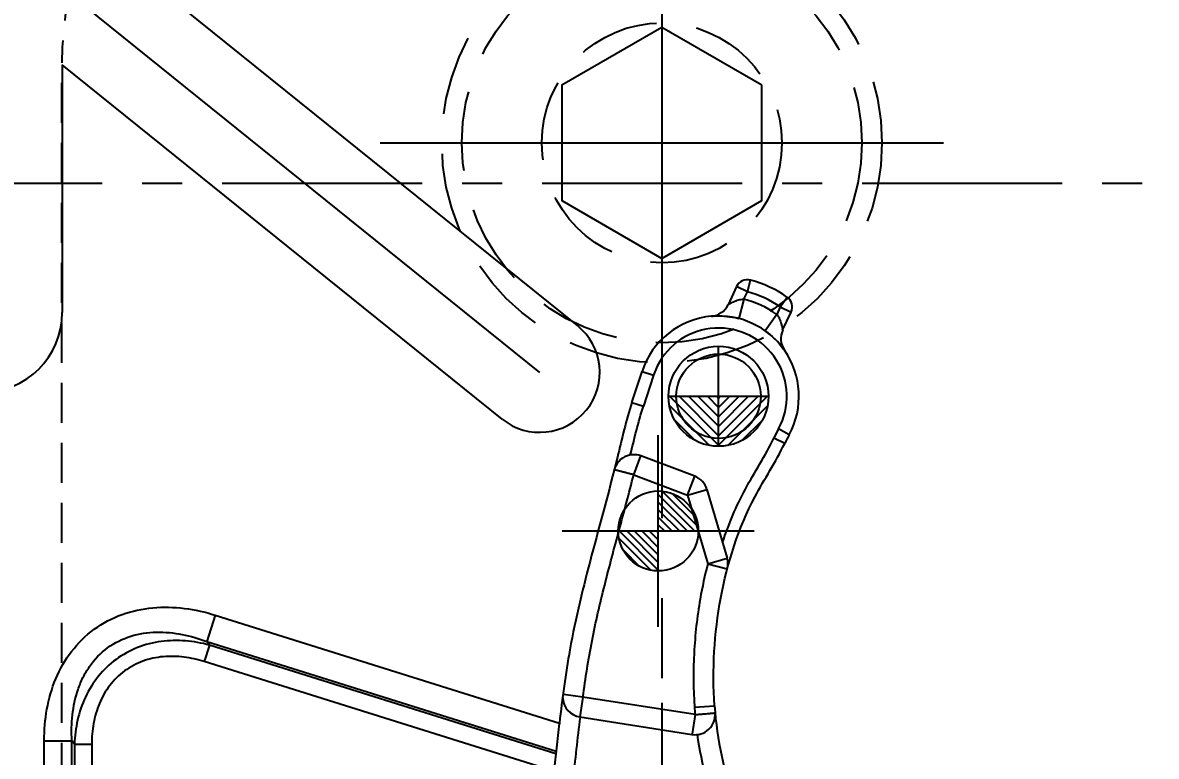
# Model space of a CAD drawing. Header units: millimetres. Extents: x 23075 to 24509, y -21593 to -20579.
# Drawn here: x 23823.17 to 23851.51, y -20881.22 to -20862.87 of the extents above; entities that cross this region are included whole.
import ezdxf

# ---------------------------------------------------------------- set-up
doc = ezdxf.new("R2010")
doc.units = ezdxf.units.MM
doc.header["$LTSCALE"] = 8
for name, pattern in [('CENTER', [2, 1.25, -0.25, 0.25, -0.25]), ('CENTER2', [1.125, 0.75, -0.125, 0.125, -0.125]), ('HIDDEN', [0.375, 0.25, -0.125]), ('HIDDEN2', [0.1875, 0.125, -0.0625])]:
    doc.linetypes.add(name, pattern=pattern)
doc.layers.get('DEFPOINTS').update_dxf_attribs({"color": 6})
for name, color, linetype in [('Cav-cor', 30, 'Continuous'), ('CL', 1, 'Continuous'), ('PIN', 5, 'Continuous'), ('SCREW', 52, 'HIDDEN')]:
    doc.layers.add(name, color=color, linetype=linetype)
doc.layers.add('dim', color=3, linetype='Continuous', lineweight=15)
doc.styles.get("Standard").update_dxf_attribs({"font": 'txt.shx', "width": 0.8, "bigfont": 'chineset.shx'})
doc.dimstyles.new('ISO-25', dxfattribs={"dimtxt": 5, "dimasz": 4, "dimexe": 0.3, "dimexo": 0.3, "dimtad": 0, "dimzin": 1, "dimdsep": 46, "dimtxsty": 'Standard', "dimcen": 0, "dimclrd": 3, "dimclre": 3, "dimclrt": 3, "dimazin": 0, "dimtfac": 1, "dimtofl": 0, "dimtmove": 0, "dimatfit": 0, "dimfxl": 0, "dimarcsym": 0})

# ---------------------------------------------------------------- blocks, each defined once
blk = doc.blocks.new('20100512.182342')
at = {"linetype": 'HIDDEN'}
blk.add_circle((0, 0), 5.5, dxfattribs=at)
at = {"layer": 'SCREW', "linetype": 'CENTER', "ltscale": 5}
for p, q in [((0, -7.042), (0, 7.042)), ((-7, 0), (7, 0))]:
    blk.add_line(p, q, dxfattribs=at)
at = {"layer": 'SCREW', "linetype": 'Continuous'}
blk.add_lwpolyline([(-1.443, 2.5), (-2.887, 0), (-1.443, -2.5), (1.443, -2.5), (2.887, 0), (1.443, 2.5)], close=True, dxfattribs=at)
at = {"layer": 'SCREW'}
for radius in [5, 3]:
    blk.add_circle((0, 0), radius, dxfattribs=at)
blk = doc.blocks.new('*D28255')
at = {"layer": 'DEFPOINTS', "color": 0}
for p in [(23757.156, -20844.885), (23853.682, -20996.885), (23904.156, -20996.885)]:
    blk.add_point(p, dxfattribs=at)
at = {"layer": 'dim', "color": 3, "lineweight": -2}
for p, q in [((23757.456, -20844.885), (23904.456, -20844.885)), ((23904.156, -20848.885), (23904.156, -20911.593)), ((23904.156, -20992.885), (23904.156, -20930.177)), ((23853.982, -20996.885), (23904.456, -20996.885))]:
    blk.add_line(p, q, dxfattribs=at)
at = {"layer": 'dim', "color": 3}
for points in [[(23904.823, -20848.885), (23903.49, -20848.885), (23904.156, -20844.885)], [(23903.49, -20992.885), (23904.823, -20992.885), (23904.156, -20996.885)]]:
    blk.add_solid(points, dxfattribs=at)
at = {"layer": 'dim', "color": 3, "insert": (23904.156, -20920.885), "char_height": 5, "attachment_point": 5, "rotation": 90}
blk.add_mtext('152.00', dxfattribs=at)

msp = doc.modelspace()

# ---------------------------------------------------------------- hatches: boundary and pattern name
at = {"layer": 'PIN', "linetype": 'CENTER2'}
h = msp.add_hatch(dxfattribs=at)
h.set_pattern_fill('ANSI31', color=4, scale=1.333333, angle=90, style=0)
h.set_pattern_definition([(135, (24069.02667, -20528.91043), (-0.11785113, -0.11785113), [])])
h.paths.add_polyline_path([(23840.563, -20872.217), (23839.313, -20872.217, 0.414214), (23840.563, -20873.467)])
h = msp.add_hatch(dxfattribs=at)
h.set_pattern_fill('ANSI31', color=4, scale=1.333333, angle=90, style=0)
h.set_pattern_definition([(45, (23612.1003, -20528.91043), (0.11785113, -0.11785113), [])])
h.paths.add_polyline_path([(23840.563, -20872.217), (23841.813, -20872.217, -0.414214), (23840.563, -20873.467)])
h = msp.add_hatch(dxfattribs=at)
h.set_pattern_fill('ANSI31', color=181, scale=1.066667, angle=90, style=0)
h.set_pattern_definition([(135, (24021.82704, -20600.93976), (-0.094280904, -0.094280904), [])])
h.paths.add_polyline_path([(23839.056, -20875.585), (23838.056, -20875.585, 0.414214), (23839.056, -20876.585)])
h.paths.add_polyline_path([(23839.056, -20874.585), (23839.056, -20875.585), (23840.056, -20875.585, 0.414214)])

# ---------------------------------------------------------------- linework, layer by layer
at = {"linetype": 'CENTER', "ltscale": 0.5}
msp.add_line((23572.156, -20866.885), (23972.156, -20866.885), dxfattribs=at)
at = {"linetype": 'HIDDEN2'}
msp.add_lwpolyline([(23832.147, -20855.88), (23846.147, -20855.88, -0.414214), (23854.147, -20863.88), (23854.147, -20887.88, -0.414214), (23846.147, -20895.88), (23832.147, -20895.88, -0.414214), (23824.147, -20887.88), (23824.147, -20863.88, -0.414214)], format="xyb", close=True, dxfattribs=at)
at = {"layer": 'Cav-cor', "color": 241}
for p, q in [((23837.035, -20870.45), (23824.156, -20860.07)), ((23836.093, -20871.618), (23822.156, -20860.385)), ((23835.152, -20872.786), (23824.156, -20863.924)), ((23824.156, -20863.924), (23824.156, -20870.124)), ((23841.284, -20869.601), (23841.364, -20869.31)), ((23841.011, -20869.474), (23840.8, -20869.927)), ((23841.284, -20869.601), (23841.011, -20869.474)), ((23841.198, -20869.786), (23841.284, -20869.601)), ((23841.198, -20869.786), (23841.071, -20870.272)), ((23842.104, -20869.983), (23842.275, -20869.735)), ((23842.018, -20870.168), (23841.727, -20870.578)), ((23842.104, -20869.983), (23842.018, -20870.168)), ((23842.104, -20869.983), (23842.377, -20870.111)), ((23842.166, -20870.564), (23842.377, -20870.111)), ((23841.727, -20870.578), (23841.729, -20870.579)), ((23838.399, -20872.373), (23838.652, -20871.595)), ((23838.652, -20871.595), (23838.939, -20871.688)), ((23839.03, -20871.463), (23838.939, -20871.688)), ((23838.939, -20871.688), (23838.686, -20872.466)), ((23838.399, -20872.373), (23838.686, -20872.466)), ((23842.329, -20873.178), (23842.064, -20873.034)), ((23842.217, -20873.396), (23841.946, -20873.265)), ((23838.444, -20874.179), (23838.621, -20873.709)), ((23839.968, -20874.218), (23838.621, -20873.709)), ((23838.444, -20874.179), (23839.791, -20874.688)), ((23839.791, -20874.688), (23839.968, -20874.218)), ((23839.791, -20874.688), (23840.273, -20874.546)), ((23839.791, -20874.688), (23840.296, -20876.404)), ((23840.273, -20874.546), (23840.779, -20876.263)), ((23840.297, -20876.405), (23840.779, -20876.263)), ((23840.297, -20876.405), (23840.783, -20876.533)), ((23827.982, -20877.691), (23827.775, -20878.352)), ((23827.982, -20877.691), (23836.585, -20880.392)), ((23827.838, -20878.439), (23827.709, -20878.852)), ((23827.775, -20878.352), (23836.504, -20881.093)), ((23827.838, -20878.439), (23827.775, -20878.352)), ((23836.497, -20881.157), (23827.838, -20878.439)), ((23836.447, -20881.595), (23827.709, -20878.852)), ((23837.173, -20879.739), (23836.686, -20879.674)), ((23837.173, -20879.739), (23837.095, -20880.236)), ((23839.976, -20880.178), (23837.173, -20879.739)), ((23839.961, -20879.988), (23840.463, -20879.956)), ((23837.095, -20880.236), (23839.898, -20880.675)), ((23839.976, -20880.178), (23839.901, -20880.658)), ((23823.706, -20880.831), (23824.399, -20880.831)), ((23823.706, -20893.294), (23823.706, -20880.831)), ((23824.462, -20880.917), (23824.399, -20880.831)), ((23824.399, -20893.294), (23824.399, -20880.831)), ((23824.462, -20880.917), (23824.895, -20880.917)), ((23824.462, -20880.917), (23824.462, -20893.304)), ((23824.895, -20880.917), (23824.895, -20893.304)), ((23836.497, -20881.157), (23836.447, -20881.595)), ((23836.504, -20881.093), (23836.497, -20881.157)), ((23836.513, -20881.011), (23836.504, -20881.093))]:
    msp.add_line(p, q, dxfattribs=at)
for points in [[(23840.395, -20870.214), (23840.433, -20870.211), (23840.498, -20870.208), (23840.59, -20870.207), (23840.704, -20870.212), (23840.836, -20870.226), (23840.976, -20870.25), (23841.071, -20870.272)], [(23841.729, -20870.579), (23841.794, -20870.628), (23841.904, -20870.719), (23842.001, -20870.812), (23842.08, -20870.898)], [(23842.08, -20870.898), (23842.141, -20870.971), (23842.182, -20871.026), (23842.188, -20871.034)]]:
    msp.add_lwpolyline(points, dxfattribs=at)
msp.add_circle((23840.563, -20872.217), 1.055, dxfattribs=at)
for centre, radius, start, end in [((23841.284, -20869.601), 0.301, 74.5941, 155), ((23840.563, -20872.217), 3.015, 55.4059, 74.5941), ((23840.563, -20872.217), 2.713, 55.4059, 74.5941), ((23840.345, -20869.714), 0.502, 275, 335), ((23840.563, -20872.217), 2.512, 54.6302, 75.3698), ((23842.104, -20869.983), 0.301, 335, 55.4059), ((23822.156, -20870.124), 2, 180, 0), ((23840.563, -20872.217), 2.01, 95, 161.9717), ((23840.563, -20872.217), 2.01, 35.4505, 94.8436), ((23836.093, -20871.618), 1.5, 231.1327, 51.1327), ((23840.563, -20872.217), 1.708, 331.4299, 153.8221), ((23842.622, -20870.776), 0.502, 155, 215), ((23840.563, -20872.217), 2.01, 331.4299, 35), ((23846.742, -20875.581), 5.327, 151.4299, 154.2188), ((23846.742, -20875.581), 5.025, 151.4299, 154.2188), ((23838.444, -20874.179), 0.502, 69.3, 165.7986), ((23839.791, -20874.688), 0.502, 16.42, 69.3), ((23840.297, -20876.405), 0.502, 345.2478, 16.42), ((23837.173, -20879.739), 0.502, 182.0203, 261.1), ((23839.976, -20880.178), 0.502, 261.1, 5.0343), ((23848.156, -20879.457), 8.212, 183.7098, 185.0399), ((23954.356, -20894.286), 118.589, 173.27131, 173.57256)]:
    msp.add_arc(centre, radius, start, end, dxfattribs=at)
for points, knots in [([(23840.8, -20869.927), (23840.8, -20869.927), (23840.802, -20869.925), (23840.803, -20869.925), (23840.808, -20869.922), (23840.815, -20869.917), (23840.828, -20869.91), (23840.845, -20869.899), (23840.866, -20869.888), (23840.898, -20869.871), (23840.942, -20869.85), (23840.999, -20869.826), (23841.061, -20869.806), (23841.128, -20869.791), (23841.175, -20869.786), (23841.198, -20869.786)], [0, 0, 0, 0, 0.002297, 0.008974, 0.019703, 0.034151, 0.072697, 0.121353, 0.177291, 0.238845, 0.373744, 0.51997, 0.674404, 0.835182, 1, 1, 1, 1]), ([(23842.018, -20870.168), (23842.033, -20870.187), (23842.059, -20870.225), (23842.091, -20870.286), (23842.115, -20870.347), (23842.134, -20870.406), (23842.146, -20870.453), (23842.153, -20870.488), (23842.158, -20870.511), (23842.161, -20870.531), (23842.164, -20870.546), (23842.165, -20870.555), (23842.165, -20870.56), (23842.166, -20870.561), (23842.166, -20870.564), (23842.166, -20870.564)], [0, 0, 0, 0, 0.164823, 0.325604, 0.480036, 0.626259, 0.761157, 0.822711, 0.878647, 0.927301, 0.965847, 0.980296, 0.991026, 0.997703, 1, 1, 1, 1]), ([(23838.399, -20872.373), (23838.255, -20872.814), (23837.738, -20875.067), (23836.956, -20877.517), (23836.658, -20879.773), (23836.585, -20880.392)], [0, 0, 0, 0, 0.161199, 0.771197, 1, 1, 1, 1]), ([(23838.358, -20873.684), (23838.409, -20873.48), (23838.508, -20873.072), (23838.62, -20872.666), (23838.686, -20872.466)], [0, 0, 0, 0, 0.500037, 1, 1, 1, 1]), ([(23840.664, -20875.874), (23840.74, -20875.643), (23840.911, -20875.188), (23841.331, -20874.312), (23841.734, -20873.702), (23841.946, -20873.265)], [0, 0, 0, 0, 0.249998, 0.499977, 1, 1, 1, 1]), ([(23840.463, -20879.956), (23840.404, -20879.051), (23840.504, -20877.257), (23841.219, -20875.018), (23841.993, -20873.86), (23842.217, -20873.396)], [0, 0, 0, 0, 0.391684, 0.777255, 1, 1, 1, 1]), ([(23837.173, -20879.739), (23837.205, -20879.504), (23837.272, -20879.033), (23837.397, -20878.33), (23837.547, -20877.632), (23837.771, -20876.708), (23838.081, -20875.559), (23838.327, -20874.64), (23838.444, -20874.179)], [0, 0, 0, 0, 0.125001, 0.250001, 0.375001, 0.500001, 0.750001, 1, 1, 1, 1]), ([(23838.444, -20874.179), (23838.412, -20874.172), (23838.35, -20874.156), (23838.26, -20874.132), (23838.177, -20874.112), (23838.113, -20874.096), (23838.068, -20874.084), (23838.04, -20874.077), (23838.016, -20874.071), (23837.995, -20874.066), (23837.979, -20874.062), (23837.968, -20874.059), (23837.962, -20874.057), (23837.959, -20874.056), (23837.958, -20874.056), (23837.957, -20874.056), (23837.957, -20874.056)], [0, 0, 0, 0, 0.195018, 0.382709, 0.555549, 0.707091, 0.772986, 0.831444, 0.881894, 0.923838, 0.956902, 0.98074, 0.989125, 0.995133, 0.998748, 1, 1, 1, 1]), ([(23840.296, -20876.404), (23840.22, -20876.695), (23840.061, -20877.432), (23839.925, -20878.632), (23839.932, -20879.537), (23839.961, -20879.988)], [0, 0, 0, 0, 0.250073, 0.625035, 1, 1, 1, 1]), ([(23823.706, -20880.831), (23823.706, -20880.567), (23823.749, -20880.038), (23823.967, -20879.272), (23824.361, -20878.576), (23824.931, -20878.013), (23825.64, -20877.639), (23826.421, -20877.474), (23827.215, -20877.495), (23827.732, -20877.612), (23827.982, -20877.691)], [0, 0, 0, 0, 0.125114, 0.250356, 0.375427, 0.500495, 0.625454, 0.75032, 0.875156, 1, 1, 1, 1]), ([(23824.399, -20880.831), (23824.386, -20880.616), (23824.393, -20880.182), (23824.505, -20879.649), (23824.669, -20879.248), (23824.889, -20878.873), (23825.27, -20878.475), (23825.863, -20878.183), (23826.512, -20878.089), (23827.159, -20878.153), (23827.574, -20878.276), (23827.775, -20878.352)], [0, 0, 0, 0, 0.124816, 0.249969, 0.312667, 0.375415, 0.500689, 0.625835, 0.750736, 0.875437, 1, 1, 1, 1]), ([(23827.838, -20878.439), (23827.642, -20878.386), (23827.24, -20878.314), (23826.626, -20878.326), (23826.029, -20878.478), (23825.487, -20878.775), (23825.042, -20879.203), (23824.718, -20879.727), (23824.522, -20880.309), (23824.47, -20880.714), (23824.462, -20880.917)], [0, 0, 0, 0, 0.124815, 0.249739, 0.374819, 0.50001, 0.6252, 0.750269, 0.875188, 1, 1, 1, 1]), ([(23827.709, -20878.852), (23827.543, -20878.8), (23827.204, -20878.723), (23826.68, -20878.709), (23826.166, -20878.818), (23825.7, -20879.065), (23825.325, -20879.435), (23825.067, -20879.893), (23824.924, -20880.397), (23824.895, -20880.744), (23824.895, -20880.917)], [0, 0, 0, 0, 0.124966, 0.249933, 0.374954, 0.50001, 0.625066, 0.750076, 0.875037, 1, 1, 1, 1]), ([(23839.976, -20880.178), (23840.008, -20880.175), (23840.072, -20880.169), (23840.165, -20880.162), (23840.25, -20880.154), (23840.315, -20880.148), (23840.361, -20880.144), (23840.391, -20880.142), (23840.416, -20880.139), (23840.437, -20880.138), (23840.453, -20880.136), (23840.466, -20880.135), (23840.471, -20880.134), (23840.476, -20880.133), (23840.476, -20880.134)], [0, 0, 0, 0, 0.194966, 0.382596, 0.555443, 0.706993, 0.772888, 0.831349, 0.8818, 0.92375, 0.956822, 0.98067, 0.995075, 1, 1, 1, 1]), ([(23837.054, -20886.65), (23836.951, -20886.401), (23836.805, -20885.878), (23836.705, -20885.073), (23836.69, -20884.263), (23836.739, -20883.455), (23836.827, -20882.65), (23836.925, -20881.846), (23837.015, -20881.042), (23837.077, -20880.506), (23837.109, -20880.238)], [0, 0, 0, 0, 0.124898, 0.249868, 0.374865, 0.499882, 0.624909, 0.74994, 0.87497, 1, 1, 1, 1]), ([(23841.376, -20885.077), (23841.113, -20884.356), (23840.556, -20882.926), (23840.145, -20881.436), (23840.034, -20880.677)], [0, 0, 0, 0, 0.500252, 1, 1, 1, 1])]:
    msp.add_open_spline(points, degree=3, knots=knots, dxfattribs=at)
msp.add_open_spline([(23840.463, -20879.956), (23840.573, -20881.665), (23841.262, -20883.295), (23841.848, -20884.905)], degree=3, dxfattribs=at)
at = {"layer": 'CL', "color": 6, "linetype": 'CENTER'}
msp.add_line((23839.156, -20891.263), (23839.156, -20868.275), dxfattribs=at)
at = {"layer": 'PIN', "color": 4, "linetype": 'CENTER2'}
for p, q in [((23840.563, -20873.467), (23840.563, -20870.967)), ((23840.563, -20873.467), (23840.563, -20870.967)), ((23839.313, -20872.217), (23841.813, -20872.217))]:
    msp.add_line(p, q, dxfattribs=at)
at = {"layer": 'PIN', "color": 181, "linetype": 'CENTER2'}
for p, q in [((23839.056, -20877.985), (23839.056, -20873.185)), ((23836.656, -20875.585), (23841.456, -20875.585)), ((23839.156, -20884.685), (23839.156, -20879.885))]:
    msp.add_line(p, q, dxfattribs=at)
at = {"layer": 'PIN', "color": 4}
msp.add_circle((23840.563, -20872.217), 1.25, dxfattribs=at)
at = {"layer": 'PIN', "color": 181}
msp.add_circle((23839.056, -20875.585), 1, dxfattribs=at)

# ---------------------------------------------------------------- block references
at = {"linetype": 'Continuous', "rotation": -90.00000000000001}
msp.add_blockref('20100512.182342', (23839.147, -20865.88), dxfattribs=at)

# ---------------------------------------------------------------- dimensions: what is measured, and where the dimension line sits
at = {"layer": 'dim'}
dim = msp.add_linear_dim(base=(23904.156, -20996.885), p1=(23757.156, -20844.885), p2=(23853.682, -20996.885), angle=90, dimstyle='ISO-25', dxfattribs=at)
dim.commit()
dim.dimension.update_dxf_attribs({"geometry": '*D28255', "text_midpoint": (23904.156, -20920.885)})

doc.saveas('drawing.dxf')
